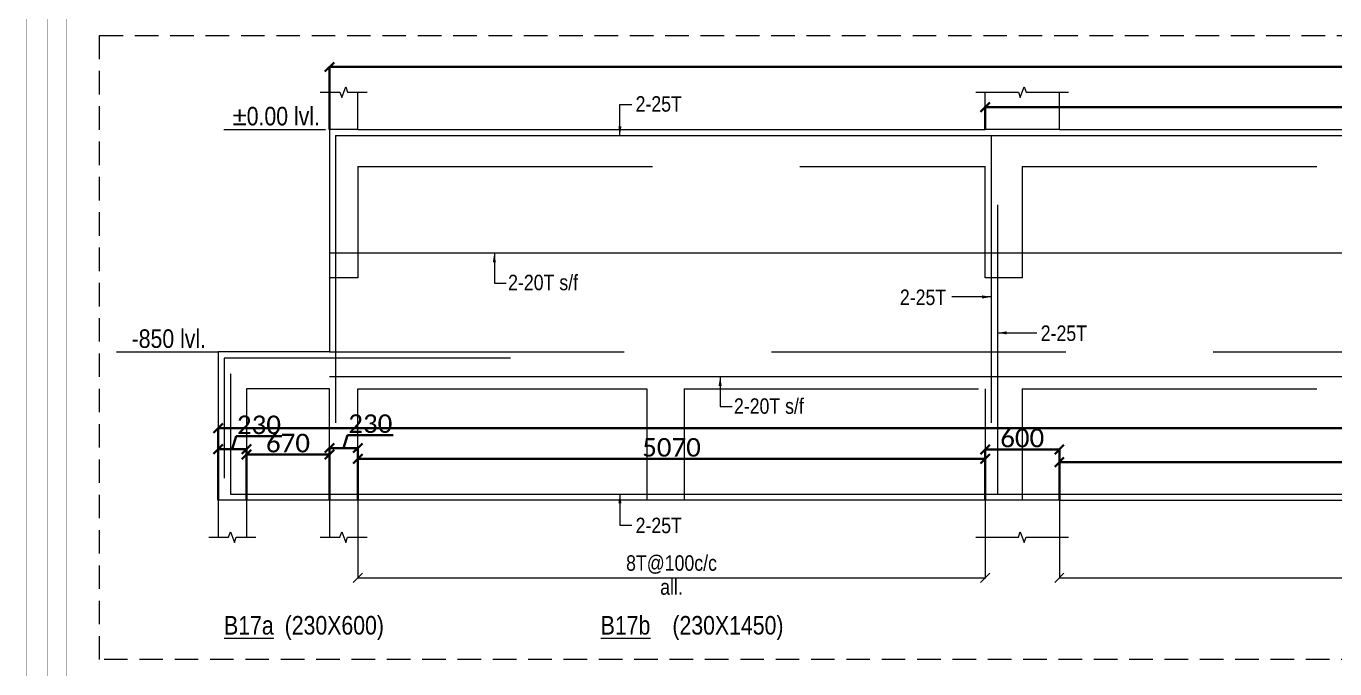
# Model space of a CAD drawing. Header units: millimetres. Extents: x 1112055 to 3390982, y -148532 to 766891.
# Drawn here: x 2905354 to 2926510, y -15155 to -4757 of the extents above; entities that cross this region are included whole.
import ezdxf
from ezdxf.enums import TextEntityAlignment as Align

# ---------------------------------------------------------------- set-up
doc = ezdxf.new("R2010")
doc.units = ezdxf.units.MM
doc.header["$PDMODE"] = 35
doc.header["$PDSIZE"] = -25
doc.linetypes.add('Hidden', pattern=[9.525, 6.35, -3.175])
for name, color, linetype, lineweight in [('B BEAM', 148, 'Continuous', 13), ('B BEAM IN LINE', 250, 'Continuous', 0), ('B STEEL', 34, 'Continuous', 15), ('B STEEL TEXT', 7, 'Continuous', 15), ('B STIRRUPS', 139, 'Continuous', 13), ('B TITLE BLOCK', 250, 'Continuous', 0), ('B-BEAM DOT', 251, 'Hidden', 9), ('B-BEAM NO', 215, 'Continuous', 18), ('B-COL', 1, 'Continuous', 35)]:
    doc.layers.add(name, color=color, linetype=linetype, lineweight=lineweight)
doc.layers.add('LEVEL-PLAN', color=12, linetype='Continuous')
doc.styles.add('Cali', font='calibri.ttf')
doc.styles.add('SWINC', font='swissc.ttf')
doc.dimstyles.new('BHOOMI', dxfattribs={"dimtxt": 230, "dimasz": 150, "dimexe": 10, "dimexo": 0, "dimgap": 25, "dimtad": 1, "dimdec": 0, "dimzin": 0, "dimdsep": 46, "dimtxsty": 'SWINC', "dimblk": 'OBLIQUE', "dimcen": 0.09, "dimclrd": 250, "dimclre": 250, "dimclrt": 256, "dimaunit": 1, "dimadec": 3, "dimazin": 0, "dimtfac": 1, "dimtdec": 0, "dimtofl": 0, "dimtmove": 1, "dimatfit": 3, "dimfxl": 100, "dimtolj": 1, "dimtzin": 0, "dimlwd": 9, "dimlwe": 5, "dimarcsym": 0})

# ---------------------------------------------------------------- blocks, each defined once
blk = doc.blocks.new('_Oblique')
at = {"color": 0, "linetype": 'ByBlock', "lineweight": -2}
blk.add_line((-0.5, -0.5), (0.5, 0.5), dxfattribs=at)
blk = doc.blocks.new('*D6577')
at = {"layer": 'B STIRRUPS', "color": 250, "lineweight": 0, "transparency": 16777216}
for p, q in [((2910717, -12426), (2910717, -13693)), ((2920857, -12426), (2920857, -13693)), ((2910717, -13683), (2920857, -13683))]:
    blk.add_line(p, q, dxfattribs=at)
at = {"layer": 'Defpoints', "color": 0, "lineweight": 40, "transparency": 16777216}
for p in [(2910717, -12426), (2920857, -12426), (2920857, -13683)]:
    blk.add_point(p, dxfattribs=at)
at = {"layer": 'B STIRRUPS', "color": 250, "lineweight": 0, "transparency": 16777216, "xscale": 150, "yscale": 150, "zscale": 150, "rotation": 180}
blk.add_blockref('_Oblique', (2910717, -13683), dxfattribs=at)
at = {"layer": 'B STIRRUPS', "color": 250, "lineweight": 0, "transparency": 16777216, "xscale": 150, "yscale": 150, "zscale": 150}
blk.add_blockref('_Oblique', (2920857, -13683), dxfattribs=at)
at = {"layer": 'B STIRRUPS', "transparency": 16777216, "char_height": 250, "attachment_point": 5, "style": 'SWINC'}
for s, insert in [('\\A1;8T@100c/c', (2915787, -13468)), ('all.', (2915787, -13833))]:
    blk.add_mtext(s, dxfattribs=dict(at, insert=insert))
blk = doc.blocks.new('*D6578')
at = {"layer": 'B STIRRUPS', "color": 250, "lineweight": 0, "transparency": 16777216}
for p, q in [((2922057, -12426), (2922057, -13693)), ((2933357, -12426), (2933357, -13693)), ((2922057, -13683), (2933357, -13683))]:
    blk.add_line(p, q, dxfattribs=at)
at = {"layer": 'Defpoints', "color": 0, "lineweight": 40, "transparency": 16777216}
for p in [(2922057, -12426), (2933357, -12426), (2933357, -13683)]:
    blk.add_point(p, dxfattribs=at)
at = {"layer": 'B STIRRUPS', "color": 250, "lineweight": 0, "transparency": 16777216, "xscale": 150, "yscale": 150, "zscale": 150, "rotation": 180}
blk.add_blockref('_Oblique', (2922057, -13683), dxfattribs=at)
at = {"layer": 'B STIRRUPS', "color": 250, "lineweight": 0, "transparency": 16777216, "xscale": 150, "yscale": 150, "zscale": 150}
blk.add_blockref('_Oblique', (2933357, -13683), dxfattribs=at)
at = {"layer": 'B STIRRUPS', "transparency": 16777216, "char_height": 250, "attachment_point": 5, "style": 'SWINC'}
for s, insert in [('\\A1;8T@100c/c', (2927707, -13468)), ('all. 4 leg', (2927707, -13875))]:
    blk.add_mtext(s, dxfattribs=dict(at, insert=insert))
blk = doc.blocks.new('*D6779')
at = {"layer": 'Defpoints', "color": 3, "linetype": 'Hidden', "lineweight": 30, "ltscale": 1000, "transparency": 16777216}
for p, q in [((2908457, -12426), (2908457, -11253)), ((2961457, -12426), (2961457, -11253))]:
    blk.add_line(p, q, dxfattribs=at)
at = {"layer": 'Defpoints', "color": 3, "lineweight": 30, "ltscale": 1000, "transparency": 16777216}
blk.add_line((2908457, -11263), (2961457, -11263), dxfattribs=at)
at = {"layer": 'Defpoints', "color": 0, "lineweight": 40, "transparency": 16777216}
for p in [(2961457, -11263), (2908457, -12426), (2961457, -12426)]:
    blk.add_point(p, dxfattribs=at)
at = {"layer": 'Defpoints', "color": 3, "lineweight": 30, "transparency": 16777216, "xscale": 150, "yscale": 150, "zscale": 150, "rotation": 180}
blk.add_blockref('_Oblique', (2908457, -11263), dxfattribs=at)
at = {"layer": 'Defpoints', "color": 3, "lineweight": 30, "transparency": 16777216, "xscale": 150, "yscale": 150, "zscale": 150}
blk.add_blockref('_Oblique', (2961457, -11263), dxfattribs=at)
at = {"layer": 'Defpoints', "color": 3, "lineweight": 50, "transparency": 16777216, "insert": (2934957, -11079), "char_height": 300, "attachment_point": 5, "style": 'Cali'}
blk.add_mtext('\\A1;26500', dxfattribs=at)
blk = doc.blocks.new('*D6238')
at = {"layer": 'Defpoints', "color": 3, "linetype": 'Hidden', "lineweight": 30, "ltscale": 1000, "transparency": 16777216}
for p, q in [((2910257, -6426), (2910257, -5407)), ((2961457, -6426), (2961457, -5407))]:
    blk.add_line(p, q, dxfattribs=at)
at = {"layer": 'Defpoints', "color": 3, "lineweight": 30, "ltscale": 1000, "transparency": 16777216}
blk.add_line((2961457, -5417), (2910257, -5417), dxfattribs=at)
at = {"layer": 'Defpoints', "color": 0, "lineweight": 40, "transparency": 16777216}
for p in [(2910257, -5417), (2910257, -6426), (2961457, -6426)]:
    blk.add_point(p, dxfattribs=at)
at = {"layer": 'Defpoints', "color": 3, "lineweight": 30, "transparency": 16777216, "xscale": 150, "yscale": 150, "zscale": 150, "rotation": 180}
blk.add_blockref('_Oblique', (2910257, -5417), dxfattribs=at)
at = {"layer": 'Defpoints', "color": 3, "lineweight": 30, "transparency": 16777216, "xscale": 150, "yscale": 150, "zscale": 150}
blk.add_blockref('_Oblique', (2961457, -5417), dxfattribs=at)
at = {"layer": 'Defpoints', "color": 3, "lineweight": 50, "transparency": 16777216, "insert": (2935857, -5233), "char_height": 300, "attachment_point": 5, "style": 'Cali'}
blk.add_mtext('\\A1;25600', dxfattribs=at)
blk = doc.blocks.new('*D6239')
at = {"layer": 'Defpoints', "color": 3, "linetype": 'Hidden', "lineweight": 30, "ltscale": 1000, "transparency": 16777216}
for p, q in [((2920857, -6426), (2920857, -6058)), ((2961457, -6426), (2961457, -6058))]:
    blk.add_line(p, q, dxfattribs=at)
at = {"layer": 'Defpoints', "color": 3, "lineweight": 30, "ltscale": 1000, "transparency": 16777216}
blk.add_line((2920857, -6068), (2961457, -6068), dxfattribs=at)
at = {"layer": 'Defpoints', "color": 0, "lineweight": 40, "transparency": 16777216}
for p in [(2961457, -6068), (2920857, -6426), (2961457, -6426)]:
    blk.add_point(p, dxfattribs=at)
at = {"layer": 'Defpoints', "color": 3, "lineweight": 30, "transparency": 16777216, "xscale": 150, "yscale": 150, "zscale": 150, "rotation": 180}
blk.add_blockref('_Oblique', (2920857, -6068), dxfattribs=at)
at = {"layer": 'Defpoints', "color": 3, "lineweight": 30, "transparency": 16777216, "xscale": 150, "yscale": 150, "zscale": 150}
blk.add_blockref('_Oblique', (2961457, -6068), dxfattribs=at)
at = {"layer": 'Defpoints', "color": 3, "lineweight": 50, "transparency": 16777216, "insert": (2941157, -5884), "char_height": 300, "attachment_point": 5, "style": 'Cali'}
blk.add_mtext('\\A1;20300', dxfattribs=at)
blk = doc.blocks.new('*D6240')
at = {"layer": 'Defpoints', "color": 3, "linetype": 'Hidden', "lineweight": 30, "ltscale": 1000, "transparency": 16777216}
for p, q in [((2910717, -12426), (2910717, -11746)), ((2920857, -12426), (2920857, -11746))]:
    blk.add_line(p, q, dxfattribs=at)
at = {"layer": 'Defpoints', "color": 3, "lineweight": 30, "ltscale": 1000, "transparency": 16777216}
blk.add_line((2910717, -11756), (2920857, -11756), dxfattribs=at)
at = {"layer": 'Defpoints', "color": 0, "lineweight": 40, "transparency": 16777216}
for p in [(2920857, -11756), (2910717, -12426), (2920857, -12426)]:
    blk.add_point(p, dxfattribs=at)
at = {"layer": 'Defpoints', "color": 3, "lineweight": 30, "transparency": 16777216, "xscale": 150, "yscale": 150, "zscale": 150, "rotation": 180}
blk.add_blockref('_Oblique', (2910717, -11756), dxfattribs=at)
at = {"layer": 'Defpoints', "color": 3, "lineweight": 30, "transparency": 16777216, "xscale": 150, "yscale": 150, "zscale": 150}
blk.add_blockref('_Oblique', (2920857, -11756), dxfattribs=at)
at = {"layer": 'Defpoints', "color": 3, "lineweight": 50, "transparency": 16777216, "insert": (2915787, -11573), "char_height": 300, "attachment_point": 5, "style": 'Cali'}
blk.add_mtext('\\A1;5070', dxfattribs=at)
blk = doc.blocks.new('*D6241')
at = {"layer": 'Defpoints', "color": 3, "linetype": 'Hidden', "lineweight": 30, "ltscale": 1000, "transparency": 16777216}
for p, q in [((2908917, -12426), (2908917, -11678)), ((2910257, -12426), (2910257, -11678))]:
    blk.add_line(p, q, dxfattribs=at)
at = {"layer": 'Defpoints', "color": 3, "lineweight": 30, "ltscale": 1000, "transparency": 16777216}
blk.add_line((2908917, -11688), (2910257, -11688), dxfattribs=at)
at = {"layer": 'Defpoints', "color": 0, "lineweight": 40, "transparency": 16777216}
for p in [(2910257, -11688), (2908917, -12426), (2910257, -12426)]:
    blk.add_point(p, dxfattribs=at)
at = {"layer": 'Defpoints', "color": 3, "lineweight": 30, "transparency": 16777216, "xscale": 150, "yscale": 150, "zscale": 150, "rotation": 180}
blk.add_blockref('_Oblique', (2908917, -11688), dxfattribs=at)
at = {"layer": 'Defpoints', "color": 3, "lineweight": 30, "transparency": 16777216, "xscale": 150, "yscale": 150, "zscale": 150}
blk.add_blockref('_Oblique', (2910257, -11688), dxfattribs=at)
at = {"layer": 'Defpoints', "color": 3, "lineweight": 50, "transparency": 16777216, "insert": (2909587, -11504), "char_height": 300, "attachment_point": 5, "style": 'Cali'}
blk.add_mtext('\\A1;670', dxfattribs=at)
blk = doc.blocks.new('*D6242')
at = {"layer": 'Defpoints', "color": 3, "lineweight": 30, "ltscale": 1000, "transparency": 16777216}
for p, q in [((2908750, -11392), (2908687, -11601)), ((2909486, -11392), (2908750, -11392)), ((2908917, -11601), (2908457, -11601))]:
    blk.add_line(p, q, dxfattribs=at)
at = {"layer": 'Defpoints', "color": 3, "linetype": 'Hidden', "lineweight": 30, "ltscale": 1000, "transparency": 16777216}
for p, q in [((2908457, -12426), (2908457, -11591)), ((2908917, -12426), (2908917, -11591))]:
    blk.add_line(p, q, dxfattribs=at)
at = {"layer": 'Defpoints', "color": 0, "lineweight": 40, "transparency": 16777216}
for p in [(2908457, -11601), (2908457, -12426), (2908917, -12426)]:
    blk.add_point(p, dxfattribs=at)
at = {"layer": 'Defpoints', "color": 3, "lineweight": 30, "transparency": 16777216, "xscale": 150, "yscale": 150, "zscale": 150, "rotation": 180}
blk.add_blockref('_Oblique', (2908457, -11601), dxfattribs=at)
at = {"layer": 'Defpoints', "color": 3, "lineweight": 30, "transparency": 16777216, "xscale": 150, "yscale": 150, "zscale": 150}
blk.add_blockref('_Oblique', (2908917, -11601), dxfattribs=at)
at = {"layer": 'Defpoints', "color": 3, "lineweight": 50, "transparency": 16777216, "insert": (2909118, -11208), "char_height": 300, "attachment_point": 5, "style": 'Cali'}
blk.add_mtext('\\A1;230', dxfattribs=at)
blk = doc.blocks.new('*D6243')
at = {"layer": 'Defpoints', "color": 3, "lineweight": 30, "ltscale": 1000, "transparency": 16777216}
for p, q in [((2910550, -11373), (2910487, -11582)), ((2911286, -11373), (2910550, -11373)), ((2910257, -11582), (2910717, -11582))]:
    blk.add_line(p, q, dxfattribs=at)
at = {"layer": 'Defpoints', "color": 3, "linetype": 'Hidden', "lineweight": 30, "ltscale": 1000, "transparency": 16777216}
for p, q in [((2910257, -12426), (2910257, -11572)), ((2910717, -12426), (2910717, -11572))]:
    blk.add_line(p, q, dxfattribs=at)
at = {"layer": 'Defpoints', "color": 0, "lineweight": 40, "transparency": 16777216}
for p in [(2910717, -11582), (2910257, -12426), (2910717, -12426)]:
    blk.add_point(p, dxfattribs=at)
at = {"layer": 'Defpoints', "color": 3, "lineweight": 30, "transparency": 16777216, "xscale": 150, "yscale": 150, "zscale": 150, "rotation": 180}
blk.add_blockref('_Oblique', (2910257, -11582), dxfattribs=at)
at = {"layer": 'Defpoints', "color": 3, "lineweight": 30, "transparency": 16777216, "xscale": 150, "yscale": 150, "zscale": 150}
blk.add_blockref('_Oblique', (2910717, -11582), dxfattribs=at)
at = {"layer": 'Defpoints', "color": 3, "lineweight": 50, "transparency": 16777216, "insert": (2910918, -11189), "char_height": 300, "attachment_point": 5, "style": 'Cali'}
blk.add_mtext('\\A1;230', dxfattribs=at)
blk = doc.blocks.new('*D6244')
at = {"layer": 'Defpoints', "color": 3, "linetype": 'Hidden', "lineweight": 30, "ltscale": 1000, "transparency": 16777216}
for p, q in [((2920857, -12426), (2920857, -11595)), ((2922057, -12426), (2922057, -11595))]:
    blk.add_line(p, q, dxfattribs=at)
at = {"layer": 'Defpoints', "color": 3, "lineweight": 30, "ltscale": 1000, "transparency": 16777216}
blk.add_line((2920857, -11605), (2922057, -11605), dxfattribs=at)
at = {"layer": 'Defpoints', "color": 0, "lineweight": 40, "transparency": 16777216}
for p in [(2922057, -11605), (2920857, -12426), (2922057, -12426)]:
    blk.add_point(p, dxfattribs=at)
at = {"layer": 'Defpoints', "color": 3, "lineweight": 30, "transparency": 16777216, "xscale": 150, "yscale": 150, "zscale": 150, "rotation": 180}
blk.add_blockref('_Oblique', (2920857, -11605), dxfattribs=at)
at = {"layer": 'Defpoints', "color": 3, "lineweight": 30, "transparency": 16777216, "xscale": 150, "yscale": 150, "zscale": 150}
blk.add_blockref('_Oblique', (2922057, -11605), dxfattribs=at)
at = {"layer": 'Defpoints', "color": 3, "lineweight": 50, "transparency": 16777216, "insert": (2921457, -11421), "char_height": 300, "attachment_point": 5, "style": 'Cali'}
blk.add_mtext('\\A1;600', dxfattribs=at)
blk = doc.blocks.new('*D6245')
at = {"layer": 'Defpoints', "color": 3, "linetype": 'Hidden', "lineweight": 30, "ltscale": 1000, "transparency": 16777216}
for p, q in [((2922057, -12426), (2922057, -11803)), ((2933357, -12426), (2933357, -11803))]:
    blk.add_line(p, q, dxfattribs=at)
at = {"layer": 'Defpoints', "color": 3, "lineweight": 30, "ltscale": 1000, "transparency": 16777216}
blk.add_line((2922057, -11813), (2933357, -11813), dxfattribs=at)
at = {"layer": 'Defpoints', "color": 0, "lineweight": 40, "transparency": 16777216}
for p in [(2933357, -11813), (2922057, -12426), (2933357, -12426)]:
    blk.add_point(p, dxfattribs=at)
at = {"layer": 'Defpoints', "color": 3, "lineweight": 30, "transparency": 16777216, "xscale": 150, "yscale": 150, "zscale": 150, "rotation": 180}
blk.add_blockref('_Oblique', (2922057, -11813), dxfattribs=at)
at = {"layer": 'Defpoints', "color": 3, "lineweight": 30, "transparency": 16777216, "xscale": 150, "yscale": 150, "zscale": 150}
blk.add_blockref('_Oblique', (2933357, -11813), dxfattribs=at)
at = {"layer": 'Defpoints', "color": 3, "lineweight": 50, "transparency": 16777216, "insert": (2927707, -11629), "char_height": 300, "attachment_point": 5, "style": 'Cali'}
blk.add_mtext('\\A1;5650', dxfattribs=at)

msp = doc.modelspace()

# ---------------------------------------------------------------- linework, layer by layer
at = {"color": 252, "lineweight": 0, "ltscale": 25, "const_width": 7.31}
msp.add_lwpolyline([(2905358, -64430.5), (2905358, 35068.1), (3056577, 35068.1), (3056577, -64430.5)], close=True, dxfattribs=at)
at = {"layer": 'B BEAM'}
for p, q in [((2908549.6, -6426.3, 0), (2910192.8, -6426.3, 0)), ((2906813.8, -10026.3, 0), (2908457, -10026.3, 0))]:
    msp.add_line(p, q, dxfattribs=at)
at = {"layer": 'B BEAM', "ltscale": 25}
for p, q in [((2910257.1, -6426.3, 0), (2910257.1, -10026.3, 0)), ((2910717.1, -6426.3, 0), (2920857.1, -6426.3, 0)), ((2922057.1, -6426.3, 0), (2933357.1, -6426.3, 0)), ((2908457, -10026.3, 0), (2908457, -12426.3, 0)), ((2910257.1, -10026.3, 0), (2908457, -10026.3, 0)), ((2910257.1, -12426.3, 0), (2908457, -12426.3, 0)), ((2920857.1, -12426.3, 0), (2910717.1, -12426.3, 0)), ((2922057.1, -12426.3, 0), (2933357.1, -12426.3, 0))]:
    msp.add_line(p, q, dxfattribs=at)
at = {"layer": 'B BEAM IN LINE', "color": 250, "linetype": 'Hidden', "lineweight": 0, "ltscale": 60, "elevation": 0}
msp.add_lwpolyline([(2906541.5, -4906.6), (2982431.7, -4906.6), (2982431.7, -15004.8), (2906541.5, -15004.8)], close=True, dxfattribs=at)
at = {"layer": 'B STEEL', "color": 34, "lineweight": 9, "ltscale": 25}
for p, q in [((2910357.1, -6526.3, 0), (2910357.1, -11172.2, 0)), ((2910357.1, -6526.3, 0), (2961356.9, -6526.3, 0)), ((2920957.1, -6526.3, 0), (2920957.1, -11172.2, 0)), ((2921057.1, -7649.2, 0), (2921057.1, -12326.3, 0)), ((2910257.1, -8426.3, 0), (2961356.9, -8426.3, 0)), ((2908557, -10126.3, 0), (2908557, -12070.8, 0)), ((2913185.3, -10126.3, 0), (2908557, -10126.3, 0)), ((2908657, -10383, 0), (2908657, -12326.3, 0)), ((2910257.1, -10426.3, 0), (2961356.9, -10426.3, 0)), ((2908657, -12326.3, 0), (2961257, -12326.3, 0))]:
    msp.add_line(p, q, dxfattribs=at)
at = {"layer": 'B TITLE BLOCK', "color": 1, "ltscale": 25, "const_width": 7.31}
msp.add_lwpolyline([(2905694.7, -64093.8), (2905694.7, 34731.4), (3056240.2, 34731.4), (3056240.2, -64093.8)], close=True, dxfattribs=at)
at = {"layer": 'B TITLE BLOCK', "color": 250, "lineweight": 0, "ltscale": 25, "const_width": 7.31}
msp.add_lwpolyline([(2906001.1, -63787.4), (2906001.1, 34425), (3055933.9, 34425), (3055933.9, -63787.4)], close=True, dxfattribs=at)
at = {"layer": 'B-BEAM DOT', "linetype": 'Hidden', "ltscale": 750}
for p, q in [((2910717.1, -6426.3, 0), (2910257.1, -6426.3, 0)), ((2922057.1, -6426.3, 0), (2920857.1, -6426.3, 0)), ((2910717.1, -7026.3, 0), (2920857.1, -7026.3, 0)), ((2910717.1, -7026.3, 0), (2910717.1, -8826.2, 0)), ((2920857.1, -8826.3, 0), (2920857.1, -7026.3, 0)), ((2921457.1, -7026.3, 0), (2927257.1, -7026.3, 0)), ((2921457.1, -7026.3, 0), (2921457.1, -8826.3, 0)), ((2910717.1, -8826.2, 0), (2910257.1, -8826.2, 0)), ((2921457.1, -8826.3, 0), (2920857.1, -8826.3, 0)), ((2910257, -10026.3, 0), (2960757.1, -10026.3, 0)), ((2920857.1, -10026.3, 0), (2921457.1, -10026.3, 0)), ((2908917, -10626.3, 0), (2908917, -12426.3, 0)), ((2910257.1, -10626.3, 0), (2908917, -10626.3, 0)), ((2910257.1, -12426.3, 0), (2910257.1, -10626.3, 0)), ((2910717.1, -10626.3, 0), (2915389.5, -10626.3, 0)), ((2910717.1, -12426.3, 0), (2910717.1, -10626.3, 0)), ((2915389.5, -10626.3, 0), (2915389.5, -12426.3, 0)), ((2915989.5, -10626.3, 0), (2920857.1, -10626.3, 0)), ((2915989.5, -10626.3, 0), (2915989.5, -12426.3, 0)), ((2920857.1, -10626.3, 0), (2920857.1, -12426.3, 0)), ((2921457.1, -10626.3, 0), (2921457.1, -12426.3, 0)), ((2921457.1, -10626.3, 0), (2929557.1, -10626.3, 0)), ((2908917, -12426.3, 0), (2908457, -12426.3, 0)), ((2910717.1, -12426.3, 0), (2910257.1, -12426.3, 0)), ((2922057.1, -12426.3, 0), (2920857.1, -12426.3, 0))]:
    msp.add_line(p, q, dxfattribs=at)
at = {"layer": 'B-COL', "lineweight": 15, "ltscale": 25}
for p, q in [((2910257.1, -6426.3, 0), (2910257.1, -5826.3, 0)), ((2910717.1, -6426.3, 0), (2910717.1, -5826.3, 0)), ((2920857.1, -6426.3, 0), (2920857.1, -5826.3, 0)), ((2922057.1, -6426.3, 0), (2922057.1, -5826.3, 0)), ((2908457, -12426.3, 0), (2908457, -13026.3, 0)), ((2908917, -12426.3, 0), (2908917, -13026.3, 0)), ((2910257.1, -12426.3, 0), (2910257.1, -13026.3, 0)), ((2910717.1, -12426.3, 0), (2910717.1, -13026.3, 0)), ((2920857.1, -12426.3, 0), (2920857.1, -13026.3, 0)), ((2922057.1, -12426.3, 0), (2922057.1, -13026.3, 0))]:
    msp.add_line(p, q, dxfattribs=at)
at = {"layer": 'B-COL', "lineweight": 15, "ltscale": 25, "elevation": 0}
for points in [[(2910107.1, -5826.3), (2910426.3, -5826.3), (2910457.5, -5912.2), (2910520, -5740.5), (2910551.3, -5826.3), (2910867.1, -5826.3)], [(2920707.1, -5826.3), (2921394.6, -5826.3), (2921425.9, -5912.2), (2921488.4, -5740.5), (2921519.6, -5826.3), (2922207.1, -5826.3)], [(2908307, -13026.3), (2908626.2, -13026.3), (2908657.4, -12940.5), (2908719.9, -13112.2), (2908751.2, -13026.3), (2909067, -13026.3)], [(2910107.1, -13026.3), (2910426.3, -13026.3), (2910457.5, -12940.5), (2910520, -13112.2), (2910551.3, -13026.3), (2910867.1, -13026.3)], [(2920707.1, -13026.3), (2921394.6, -13026.3), (2921425.9, -12940.5), (2921488.4, -13112.2), (2921519.6, -13026.3), (2922207.1, -13026.3)]]:
    msp.add_lwpolyline(points, dxfattribs=at)

# ---------------------------------------------------------------- texts
at = {"layer": 'B STEEL TEXT', "style": 'SWINC'}
for s, p in [('2-25T', (2915206.4, -6139.9, 0)), ('2-20T s/f', (2913145.5, -9028.6, 0)), ('2-25T', (2919478.9, -9268.3, 0)), ('2-25T', (2921756, -9849.6, 0)), ('2-20T s/f', (2916796.2, -11028.6, 0)), ('2-25T', (2915206.4, -12959.5, 0))]:
    msp.add_text(s, height=250, dxfattribs=at).set_placement(p)
at = {"layer": 'B-BEAM NO', "ltscale": 25, "style": 'SWINC'}
for s, p in [('%%UB17a', (2908954.9, -14600.1, 0)), ('(230X600)', (2910335.9, -14600.1, 0)), ('%%UB17b', (2915043.9, -14600.1, 0)), ('(230X1450)', (2916699.4, -14600.1, 0))]:
    msp.add_text(s, height=300, dxfattribs=at).set_placement(p, align=Align.CENTER)
at = {"layer": 'LEVEL-PLAN', "linetype": 'ByBlock', "ltscale": 800, "style": 'SWINC'}
for s, p in [('%%P0.00 lvl.', (2909396.5, -6362.2, 0)), ('-850 lvl.', (2907660.8, -9962.2, 0))]:
    msp.add_text(s, height=300, dxfattribs=at).set_placement(p, align=Align.CENTER)

# ---------------------------------------------------------------- dimensions: what is measured, and where the dimension line sits
at = {"layer": 'B STIRRUPS'}
for base, p1, p2, text, picture, middle in [((2920857.1, -13683.4), (2910717.1, -12426.3, 0), (2920857.1, -12426.3, 0), '8T@100c/c\\Xall. ', '*D6577', (2915787.1, -13683.4)), ((2933357.1, -13683.4), (2922057.1, -12426.3, 0), (2933357.1, -12426.3, 0), '8T@100c/c\\Xall. 4 leg ', '*D6578', (2927707.1, -13683.4))]:
    dim = msp.add_linear_dim(base=base, p1=p1, p2=p2, angle=180, text=text, dimstyle='BHOOMI', override={"dimscale": 1, "dimtxt": 250, "dimgap": 25, "dimlfac": 0.5, "dimtxsty": 'SWINC', "dimblk1": 'Oblique', "dimblk2": 'Oblique', "dimsah": 1, "dimlwd": 0, "dimlwe": 0}, dxfattribs=at)
    dim.commit()
    dim.dimension.update_dxf_attribs({"geometry": picture, "text_midpoint": middle})
at = {"layer": 'Defpoints', "color": 3, "lineweight": 50, "ltscale": 1000}
for base, p1, p2, picture, middle in [((2910257.1, -5416.8), (2961457, -6426.3, 0), (2910257.1, -6426.3, 0), '*D6238', (2935857, -5233.1)), ((2961457, -6067.6), (2920857.1, -6426.3, 0), (2961457, -6426.3, 0), '*D6239', (2941157, -5883.9)), ((2961457, -11262.9), (2908457, -12426.3, 0), (2961457, -12426.3, 0), '*D6779', (2934957, -11079.2)), ((2910717.1, -11581.8), (2910257.1, -12426.3, 0), (2910717.1, -12426.3, 0), '*D6243', (2910579.7, -11189.4)), ((2908457, -11600.8), (2908917, -12426.3, 0), (2908457, -12426.3, 0), '*D6242', (2908779.6, -11208.5)), ((2910257.1, -11687.6), (2908917, -12426.3, 0), (2910257.1, -12426.3, 0), '*D6241', (2909587, -11503.9)), ((2920857.1, -11756.3), (2910717.1, -12426.3, 0), (2920857.1, -12426.3, 0), '*D6240', (2915787.1, -11572.6)), ((2922057.1, -11604.8), (2920857.1, -12426.3, 0), (2922057.1, -12426.3, 0), '*D6244', (2921457.1, -11421.1)), ((2933357.1, -11812.5), (2922057.1, -12426.3, 0), (2933357.1, -12426.3, 0), '*D6245', (2927707.1, -11628.9))]:
    dim = msp.add_linear_dim(base=base, p1=p1, p2=p2, dimstyle='BHOOMI', override={"dimtxt": 300, "dimgap": 30, "dimlfac": 0.5, "dimtxsty": 'Cali', "dimblk1": 'Oblique', "dimblk2": 'Oblique', "dimsah": 1, "dimclrd": 3, "dimclre": 3, "dimclrt": 3, "dimlwd": 30, "dimlwe": 30}, dxfattribs=at)
    dim.commit()
    dim.dimension.update_dxf_attribs({"geometry": picture, "text_midpoint": middle})

# ---------------------------------------------------------------- leaders
at = {"layer": 'B STEEL TEXT'}
for points in [[(2914952.9, -6526.2, 0), (2914952.9, -6023.7, 0), (2915145.1, -6023.7, 0)], [(2912923, -8426.3, 0), (2912923, -8912.3, 0), (2913115.2, -8912.3, 0)], [(2920957.1, -9137.7, 0), (2920319.5, -9137.7, 0)], [(2921057.1, -9718.9, 0), (2921694.7, -9718.9, 0)], [(2916573.7, -10426.3, 0), (2916573.7, -10912.3, 0), (2916765.9, -10912.3, 0)], [(2914952.9, -12326.3, 0), (2914952.9, -12828.9, 0), (2915145.1, -12828.9, 0)]]:
    msp.add_leader(points, dimstyle='BHOOMI', override={"dimtad": 0, "dimclrd": 256, "dimlwd": 0}, dxfattribs=at)

doc.saveas('drawing.dxf')
